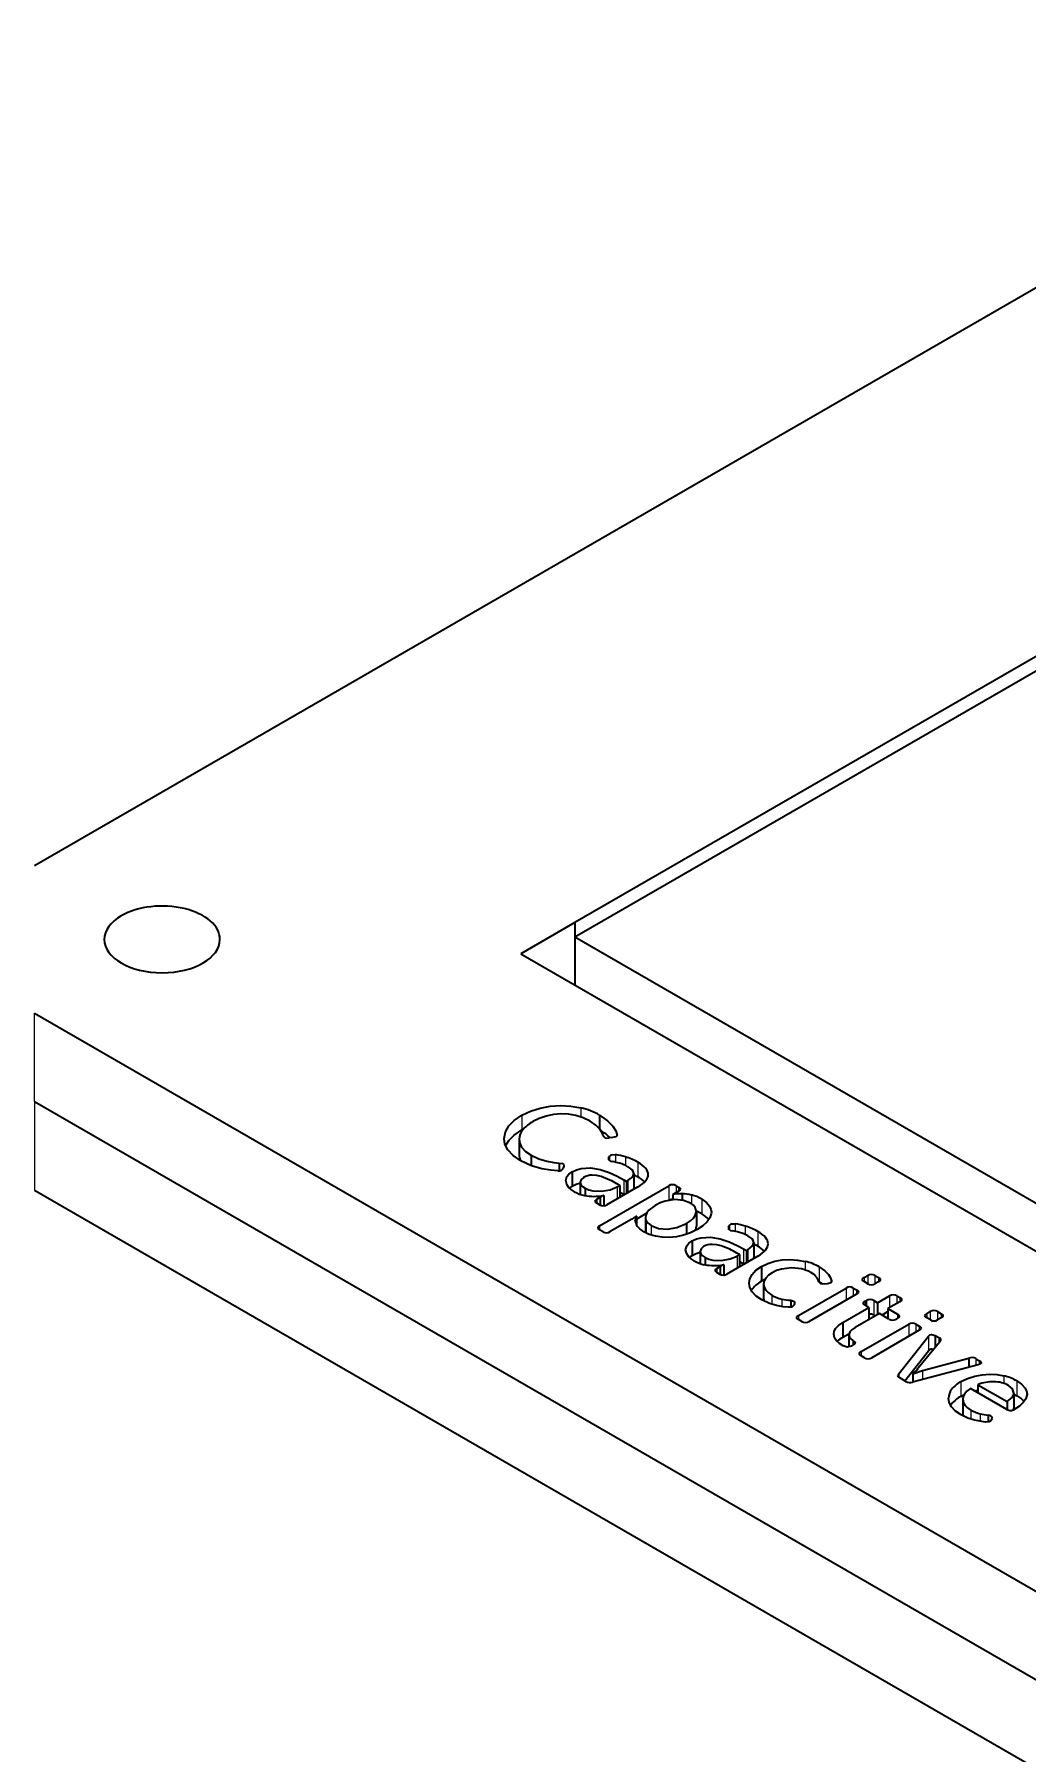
# Model space of a CAD drawing. Extents: x 428 to 891, y 189 to 670.
# Drawn here: x 714.53 to 742.02, y 621.24 to 668.84 of the extents above; entities that cross this region are included whole.
import ezdxf

# ---------------------------------------------------------------- set-up
doc = ezdxf.new("R2010")
doc.units = 0

msp = doc.modelspace()

# ---------------------------------------------------------------- linework, layer by layer
at = {"color": 7, "lineweight": 35}
for p, q in [((754.399, 668.839), (714.533, 645.822)), ((748.666, 655.318), (729.492, 644.248)), ((748.666, 654.91), (729.492, 643.84)), ((765.033, 623.32), (729.492, 643.84)), ((727.991, 643.383), (763.887, 622.658)), ((714.533, 641.74), (761.032, 614.893)), ((714.533, 639.29), (761.032, 612.444)), ((714.533, 639.29), (761.032, 612.444)), ((714.533, 636.841), (761.032, 609.994))]:
    msp.add_line(p, q, dxfattribs=at)
at = {"color": 7, "lineweight": 35, "ltscale": 0.043305}
msp.add_line((729.491, 644.249), (727.991, 643.383), dxfattribs=at)
at = {"color": 7, "lineweight": 35, "ltscale": 0.043304}
msp.add_line((729.491, 644.249), (729.491, 642.516), dxfattribs=at)
at = {"color": 7, "lineweight": 35, "ltscale": 2.6692e-05}
msp.add_line((729.492, 644.248), (729.491, 644.249), dxfattribs=at)
at = {"color": 7, "lineweight": 35, "ltscale": 0.010207}
for p, q in [((729.492, 644.248), (729.492, 643.84)), ((727.949, 638.244), (727.949, 637.836)), ((729.417, 637.348), (729.417, 636.94)), ((731.124, 637.297), (731.124, 636.889)), ((732.856, 636.25), (732.856, 635.842)), ((732.737, 635.431), (732.737, 635.023)), ((734.653, 634.723), (734.653, 634.314)), ((734.714, 634.238), (734.714, 633.83)), ((741.644, 631.217), (741.644, 630.809))]:
    msp.add_line(p, q, dxfattribs=at)
at = {"color": 7, "lineweight": 13, "ltscale": 0.061237}
msp.add_line((714.533, 639.29), (714.533, 641.74), dxfattribs=at)
at = {"color": 7, "lineweight": 13, "ltscale": 0.061238}
msp.add_line((714.533, 639.29), (714.533, 636.841), dxfattribs=at)
at = {"color": 7, "lineweight": 13, "ltscale": 0.010205}
for p, q in [((728.019, 638.912), (728.019, 638.504)), ((730.842, 637.127), (730.842, 636.719)), ((734.551, 635.698), (734.551, 635.289)), ((736.254, 634.714), (736.254, 634.306)), ((737.763, 633.784), (737.763, 633.376)), ((740.173, 631.536), (740.173, 631.128))]:
    msp.add_line(p, q, dxfattribs=at)
at = {"color": 7, "lineweight": 13, "ltscale": 0.006297}
msp.add_line((729.658, 639.119), (729.658, 638.867), dxfattribs=at)
at = {"color": 7, "lineweight": 35, "ltscale": 0.009534}
msp.add_line((730.175, 638.916), (730.175, 638.534), dxfattribs=at)
at = {"color": 7, "lineweight": 35, "ltscale": 0.001433}
msp.add_line((728.019, 638.504), (728.069, 638.532), dxfattribs=at)
at = {"color": 7, "lineweight": 35, "ltscale": 0.000339202}
msp.add_line((730.657, 638.385), (730.658, 638.372), dxfattribs=at)
at = {"color": 7, "lineweight": 35, "ltscale": 0.000646973}
msp.add_line((730.657, 638.385), (730.657, 638.359), dxfattribs=at)
at = {"color": 7, "lineweight": 35, "ltscale": 0.002492}
msp.add_line((730.537, 638.295), (730.438, 638.283), dxfattribs=at)
at = {"color": 7, "lineweight": 35, "ltscale": 0.007072}
msp.add_line((728.277, 637.803), (728.277, 637.52), dxfattribs=at)
at = {"color": 7, "lineweight": 35, "ltscale": 0.005435}
msp.add_line((729.058, 637.59), (729.058, 637.373), dxfattribs=at)
at = {"color": 7, "lineweight": 35, "ltscale": 0.001554}
msp.add_line((729.184, 637.503), (729.169, 637.443), dxfattribs=at)
at = {"color": 7, "lineweight": 35, "ltscale": 0.000405967}
msp.add_line((729.186, 637.52), (729.184, 637.503), dxfattribs=at)
at = {"color": 7, "lineweight": 35, "ltscale": 0.00105}
for p, q in [((730.426, 637.727), (730.444, 637.765)), ((733.746, 635.81), (733.764, 635.848))]:
    msp.add_line(p, q, dxfattribs=at)
at = {"color": 7, "lineweight": 35, "ltscale": 0.001202}
for p, q in [((730.426, 637.727), (730.426, 637.679)), ((733.746, 635.81), (733.746, 635.762))]:
    msp.add_line(p, q, dxfattribs=at)
at = {"color": 7, "lineweight": 35, "ltscale": 0.00265}
msp.add_line((730.444, 637.765), (730.444, 637.659), dxfattribs=at)
at = {"color": 7, "lineweight": 13, "ltscale": 0.005289}
msp.add_line((730.612, 637.823), (730.612, 637.612), dxfattribs=at)
at = {"color": 7, "lineweight": 13, "ltscale": 0.005887}
msp.add_line((730.889, 637.76), (730.889, 637.525), dxfattribs=at)
at = {"color": 7, "lineweight": 13, "ltscale": 0.010207}
for p, q in [((731.231, 637.614), (731.231, 637.206)), ((732.093, 636.961), (732.093, 636.553)), ((733.003, 636.591), (733.003, 636.183)), ((734.162, 635.21), (734.162, 634.802)), ((739.274, 632.798), (739.274, 632.389)), ((741.723, 631.557), (741.723, 631.148))]:
    msp.add_line(p, q, dxfattribs=at)
at = {"color": 7, "lineweight": 35, "ltscale": 0.000174117}
msp.add_line((729.639, 637.056), (729.638, 637.049), dxfattribs=at)
at = {"color": 7, "lineweight": 35, "ltscale": 0.008185}
for p, q in [((729.638, 637.049), (729.638, 636.722)), ((732.958, 635.132), (732.958, 634.805))]:
    msp.add_line(p, q, dxfattribs=at)
at = {"color": 7, "lineweight": 35, "ltscale": 0.055302}
msp.add_line((730.177, 635.855), (732.093, 636.961), dxfattribs=at)
at = {"color": 7, "lineweight": 35, "ltscale": 0.024796}
for p, q in [((731.234, 636.928), (730.375, 636.432)), ((734.554, 635.011), (733.695, 634.515))]:
    msp.add_line(p, q, dxfattribs=at)
at = {"color": 7, "lineweight": 35, "ltscale": 0.002243}
for p, q in [((730.731, 636.97), (730.654, 637.014)), ((734.051, 635.053), (733.973, 635.098))]:
    msp.add_line(p, q, dxfattribs=at)
at = {"color": 7, "lineweight": 35, "ltscale": 0.001898}
msp.add_line((730.665, 636.932), (730.731, 636.97), dxfattribs=at)
at = {"color": 7, "lineweight": 13, "ltscale": 0.008299}
msp.add_line((730.665, 636.932), (730.665, 636.6), dxfattribs=at)
at = {"color": 7, "lineweight": 35, "ltscale": 0.008298}
for p, q in [((730.731, 636.97), (730.731, 636.638)), ((734.051, 635.053), (734.051, 634.721))]:
    msp.add_line(p, q, dxfattribs=at)
at = {"color": 7, "lineweight": 35, "ltscale": 0.002251}
for p, q in [((730.842, 637.127), (730.92, 637.082)), ((734.162, 635.21), (734.24, 635.165))]:
    msp.add_line(p, q, dxfattribs=at)
at = {"color": 7, "lineweight": 35, "ltscale": 0.001125}
msp.add_line((730.92, 637.082), (730.959, 637.104), dxfattribs=at)
at = {"color": 7, "lineweight": 35, "ltscale": 0.008383}
msp.add_line((730.92, 637.082), (730.92, 636.747), dxfattribs=at)
at = {"color": 7, "lineweight": 13, "ltscale": 0.008383}
for p, q in [((730.959, 637.104), (730.959, 636.769)), ((736.999, 634.128), (736.999, 633.793)), ((738.733, 633.128), (738.733, 632.792))]:
    msp.add_line(p, q, dxfattribs=at)
at = {"color": 7, "lineweight": 35, "ltscale": 0.001991}
msp.add_line((732.291, 636.961), (732.36, 636.921), dxfattribs=at)
at = {"color": 7, "lineweight": 13, "ltscale": 0.004839}
msp.add_line((732.291, 636.961), (732.291, 636.767), dxfattribs=at)
at = {"color": 7, "lineweight": 13, "ltscale": 0.002847}
for p, q in [((732.36, 636.921), (732.36, 636.807)), ((737.496, 634.419), (737.496, 634.305)), ((738.488, 633.864), (738.488, 633.75))]:
    msp.add_line(p, q, dxfattribs=at)
at = {"color": 7, "lineweight": 35, "ltscale": 0.005032}
msp.add_line((729.774, 636.89), (729.774, 636.689), dxfattribs=at)
at = {"color": 7, "lineweight": 35, "ltscale": 0.002588}
msp.add_line((730.103, 636.589), (730.193, 636.641), dxfattribs=at)
at = {"color": 7, "lineweight": 13, "ltscale": 0.002855}
for p, q in [((730.103, 636.589), (730.103, 636.475)), ((730.177, 635.855), (730.177, 635.741)), ((733.423, 634.673), (733.423, 634.558)), ((737.894, 634.417), (737.894, 634.303)), ((735.682, 633.368), (735.682, 633.254)), ((739.628, 633.416), (739.628, 633.302)), ((737.416, 632.367), (737.416, 632.253))]:
    msp.add_line(p, q, dxfattribs=at)
at = {"color": 7, "lineweight": 35, "ltscale": 0.002158}
msp.add_line((730.177, 636.432), (730.103, 636.475), dxfattribs=at)
at = {"color": 7, "lineweight": 35, "ltscale": 0.005428}
for p, q in [((730.193, 636.641), (730.193, 636.424)), ((733.512, 634.724), (733.512, 634.507))]:
    msp.add_line(p, q, dxfattribs=at)
at = {"color": 7, "lineweight": 35, "ltscale": 0.000168822}
for p, q in [((730.294, 636.69), (730.288, 636.693)), ((733.614, 634.773), (733.608, 634.776))]:
    msp.add_line(p, q, dxfattribs=at)
at = {"color": 7, "lineweight": 35, "ltscale": 0.007129}
msp.add_line((730.294, 636.69), (730.294, 636.404), dxfattribs=at)
at = {"color": 7, "lineweight": 35, "ltscale": 0.003167}
for p, q in [((730.731, 636.78), (730.842, 636.719)), ((734.051, 634.863), (734.162, 634.802))]:
    msp.add_line(p, q, dxfattribs=at)
at = {"color": 7, "lineweight": 35, "ltscale": 0.000427924}
msp.add_line((730.842, 636.719), (730.857, 636.71), dxfattribs=at)
at = {"color": 7, "lineweight": 35, "ltscale": 0.00065431}
for p, q in [((731.121, 636.863), (731.124, 636.889)), ((734.441, 634.946), (734.444, 634.972))]:
    msp.add_line(p, q, dxfattribs=at)
at = {"color": 7, "lineweight": 35, "ltscale": 0.002424}
msp.add_line((732.285, 636.764), (732.198, 636.721), dxfattribs=at)
at = {"color": 7, "lineweight": 35, "ltscale": 0.0001675}
msp.add_line((732.198, 636.721), (732.204, 636.717), dxfattribs=at)
at = {"color": 7, "lineweight": 35, "ltscale": 0.003645}
msp.add_line((732.198, 636.721), (732.198, 636.575), dxfattribs=at)
at = {"color": 7, "lineweight": 35, "ltscale": 0.003551}
msp.add_line((732.204, 636.717), (732.204, 636.575), dxfattribs=at)
at = {"color": 7, "lineweight": 35, "ltscale": 0.002594}
msp.add_line((732.375, 636.816), (732.285, 636.764), dxfattribs=at)
at = {"color": 7, "lineweight": 35, "ltscale": 0.004355}
msp.add_line((732.459, 636.736), (732.459, 636.562), dxfattribs=at)
at = {"color": 7, "lineweight": 13, "ltscale": 0.006024}
msp.add_line((732.716, 636.703), (732.716, 636.462), dxfattribs=at)
at = {"color": 7, "lineweight": 35, "ltscale": 0.000718812}
for p, q in [((730.294, 636.406), (730.323, 636.41)), ((733.614, 634.489), (733.643, 634.493))]:
    msp.add_line(p, q, dxfattribs=at)
at = {"color": 7, "lineweight": 35, "ltscale": 0.01737}
msp.add_line((731.067, 636.036), (730.465, 635.689), dxfattribs=at)
at = {"color": 7, "lineweight": 35, "ltscale": 0.000675889}
msp.add_line((731.166, 635.976), (731.164, 636.003), dxfattribs=at)
at = {"color": 7, "lineweight": 35, "ltscale": 0.000175635}
for p, q in [((731.195, 636.114), (731.189, 636.117)), ((738.843, 631.757), (738.849, 631.754))]:
    msp.add_line(p, q, dxfattribs=at)
at = {"color": 7, "lineweight": 35, "ltscale": 0.008119}
msp.add_line((731.195, 636.034), (731.477, 636.197), dxfattribs=at)
at = {"color": 7, "lineweight": 35, "ltscale": 0.005878}
msp.add_line((731.195, 636.114), (731.195, 635.879), dxfattribs=at)
at = {"color": 7, "lineweight": 35, "ltscale": 0.010205}
for p, q in [((731.445, 636.08), (731.445, 635.672)), ((734.444, 635.381), (734.444, 634.972)), ((736.91, 633.174), (736.91, 632.766)), ((740.226, 631.048), (740.226, 630.64))]:
    msp.add_line(p, q, dxfattribs=at)
at = {"color": 7, "lineweight": 13, "ltscale": 0.008511}
msp.add_line((731.465, 635.991), (731.465, 635.651), dxfattribs=at)
at = {"color": 7, "lineweight": 35, "ltscale": 0.00268}
for p, q in [((730.27, 635.687), (730.177, 635.741)), ((735.775, 633.2), (735.682, 633.254)), ((738.93, 633.128), (739.023, 633.074))]:
    msp.add_line(p, q, dxfattribs=at)
at = {"color": 7, "lineweight": 35, "ltscale": 0.000282391}
msp.add_line((731.445, 635.672), (731.445, 635.661), dxfattribs=at)
at = {"color": 7, "lineweight": 13, "ltscale": 0.006555}
msp.add_line((731.603, 635.858), (731.603, 635.596), dxfattribs=at)
at = {"color": 7, "lineweight": 35, "ltscale": 0.007539}
msp.add_line((732.578, 635.917), (732.578, 635.615), dxfattribs=at)
at = {"color": 7, "lineweight": 35, "ltscale": 0.002652}
msp.add_line((733.764, 635.848), (733.764, 635.742), dxfattribs=at)
at = {"color": 7, "lineweight": 13, "ltscale": 0.00529}
msp.add_line((733.931, 635.907), (733.931, 635.695), dxfattribs=at)
at = {"color": 7, "lineweight": 13, "ltscale": 0.005885}
msp.add_line((734.208, 635.844), (734.208, 635.608), dxfattribs=at)
at = {"color": 7, "lineweight": 35, "ltscale": 0.000174057}
msp.add_line((732.959, 635.139), (732.958, 635.132), dxfattribs=at)
at = {"color": 7, "lineweight": 35, "ltscale": 0.001899}
msp.add_line((733.985, 635.015), (734.051, 635.053), dxfattribs=at)
at = {"color": 7, "lineweight": 13, "ltscale": 0.008298}
msp.add_line((733.985, 635.015), (733.985, 634.683), dxfattribs=at)
at = {"color": 7, "lineweight": 35, "ltscale": 0.001126}
for p, q in [((734.24, 635.165), (734.279, 635.188)), ((738.419, 633.292), (738.38, 633.269))]:
    msp.add_line(p, q, dxfattribs=at)
at = {"color": 7, "lineweight": 35, "ltscale": 0.008382}
for p, q in [((734.24, 635.165), (734.24, 634.83)), ((737.628, 633.589), (737.628, 633.254))]:
    msp.add_line(p, q, dxfattribs=at)
at = {"color": 7, "lineweight": 13, "ltscale": 0.008382}
msp.add_line((734.279, 635.188), (734.279, 634.852), dxfattribs=at)
at = {"color": 7, "lineweight": 35, "ltscale": 0.005031}
msp.add_line((733.093, 634.973), (733.093, 634.772), dxfattribs=at)
at = {"color": 7, "lineweight": 35, "ltscale": 0.002587}
msp.add_line((733.423, 634.673), (733.512, 634.724), dxfattribs=at)
at = {"color": 7, "lineweight": 35, "ltscale": 0.002159}
msp.add_line((733.497, 634.515), (733.423, 634.559), dxfattribs=at)
at = {"color": 7, "lineweight": 35, "ltscale": 0.00713}
msp.add_line((733.614, 634.773), (733.614, 634.488), dxfattribs=at)
at = {"color": 7, "lineweight": 35, "ltscale": 0.000426603}
msp.add_line((734.162, 634.802), (734.177, 634.793), dxfattribs=at)
at = {"color": 7, "lineweight": 13, "ltscale": 0.005931}
msp.add_line((735.868, 634.866), (735.868, 634.629), dxfattribs=at)
at = {"color": 7, "lineweight": 35, "ltscale": 0.038017}
for p, q in [((735.682, 633.368), (736.999, 634.128)), ((739.023, 632.96), (737.706, 632.2))]:
    msp.add_line(p, q, dxfattribs=at)
at = {"color": 7, "lineweight": 35, "ltscale": 0.00051385}
msp.add_line((736.236, 634.316), (736.254, 634.306), dxfattribs=at)
at = {"color": 7, "lineweight": 35, "ltscale": 0.001889}
msp.add_line((736.476, 634.244), (736.401, 634.235), dxfattribs=at)
at = {"color": 7, "lineweight": 35, "ltscale": 0.000979614}
msp.add_line((736.593, 634.332), (736.593, 634.293), dxfattribs=at)
at = {"color": 7, "lineweight": 35, "ltscale": 0.002678}
for p, q in [((737.197, 634.128), (737.29, 634.075)), ((737.509, 632.2), (737.416, 632.253))]:
    msp.add_line(p, q, dxfattribs=at)
at = {"color": 7, "lineweight": 13, "ltscale": 0.005528}
for p, q in [((737.197, 634.128), (737.197, 633.907)), ((738.93, 633.128), (738.93, 632.907))]:
    msp.add_line(p, q, dxfattribs=at)
at = {"color": 7, "lineweight": 13, "ltscale": 0.002849}
for p, q in [((737.29, 634.075), (737.29, 633.961)), ((737.527, 633.762), (737.527, 633.648)), ((739.23, 633.418), (739.23, 633.304)), ((739.023, 633.074), (739.023, 632.96))]:
    msp.add_line(p, q, dxfattribs=at)
at = {"color": 7, "lineweight": 35, "ltscale": 0.002855}
for p, q in [((737.496, 634.419), (737.595, 634.476)), ((737.895, 634.303), (737.796, 634.246)), ((739.23, 633.418), (739.329, 633.475))]:
    msp.add_line(p, q, dxfattribs=at)
at = {"color": 7, "lineweight": 35, "ltscale": 0.00294}
for p, q in [((737.598, 634.246), (737.496, 634.305)), ((737.793, 634.476), (737.894, 634.417)), ((739.331, 633.245), (739.23, 633.304))]:
    msp.add_line(p, q, dxfattribs=at)
at = {"color": 7, "lineweight": 13, "ltscale": 0.005704}
msp.add_line((737.595, 634.476), (737.595, 634.248), dxfattribs=at)
at = {"color": 7, "lineweight": 13, "ltscale": 0.005795}
msp.add_line((737.793, 634.476), (737.793, 634.244), dxfattribs=at)
at = {"color": 7, "lineweight": 13, "ltscale": 0.006322}
msp.add_line((734.94, 633.931), (734.94, 633.678), dxfattribs=at)
at = {"color": 7, "lineweight": 13, "ltscale": 0.005275}
msp.add_line((735.223, 633.823), (735.223, 633.612), dxfattribs=at)
at = {"color": 7, "lineweight": 35, "ltscale": 0.004829}
msp.add_line((735.464, 633.788), (735.464, 633.595), dxfattribs=at)
at = {"color": 7, "lineweight": 35, "ltscale": 0.001121}
msp.add_line((735.572, 633.694), (735.551, 633.655), dxfattribs=at)
at = {"color": 7, "lineweight": 35, "ltscale": 0.038016}
for p, q in [((737.29, 633.961), (735.973, 633.2)), ((737.416, 632.367), (738.733, 633.128))]:
    msp.add_line(p, q, dxfattribs=at)
at = {"color": 7, "lineweight": 35, "ltscale": 0.020745}
msp.add_line((736.91, 633.174), (737.628, 633.589), dxfattribs=at)
at = {"color": 7, "lineweight": 35, "ltscale": 0.003024}
msp.add_line((737.628, 633.589), (737.524, 633.65), dxfattribs=at)
at = {"color": 7, "lineweight": 35, "ltscale": 0.001124}
msp.add_line((737.527, 633.762), (737.566, 633.784), dxfattribs=at)
at = {"color": 7, "lineweight": 13, "ltscale": 0.003972}
msp.add_line((737.566, 633.784), (737.566, 633.625), dxfattribs=at)
at = {"color": 7, "lineweight": 35, "ltscale": 0.003115}
msp.add_line((737.763, 633.784), (737.871, 633.722), dxfattribs=at)
at = {"color": 7, "lineweight": 35, "ltscale": 0.009592}
for p, q in [((737.871, 633.722), (738.203, 633.914)), ((738.487, 633.75), (738.155, 633.558))]:
    msp.add_line(p, q, dxfattribs=at)
at = {"color": 7, "lineweight": 35, "ltscale": 0.008208}
msp.add_line((737.871, 633.722), (737.871, 633.394), dxfattribs=at)
at = {"color": 7, "lineweight": 13, "ltscale": 0.008208}
msp.add_line((738.203, 633.914), (738.203, 633.586), dxfattribs=at)
at = {"color": 7, "lineweight": 35, "ltscale": 0.002511}
msp.add_line((738.401, 633.914), (738.488, 633.864), dxfattribs=at)
at = {"color": 7, "lineweight": 13, "ltscale": 0.005359}
msp.add_line((738.401, 633.914), (738.401, 633.7), dxfattribs=at)
at = {"color": 7, "lineweight": 35, "ltscale": 0.019444}
msp.add_line((737.919, 633.421), (737.245, 633.033), dxfattribs=at)
at = {"color": 7, "lineweight": 35, "ltscale": 0.001116}
msp.add_line((737.763, 633.376), (737.802, 633.354), dxfattribs=at)
at = {"color": 7, "lineweight": 35, "ltscale": 0.007693}
msp.add_line((738.185, 633.268), (737.919, 633.421), dxfattribs=at)
at = {"color": 7, "lineweight": 35, "ltscale": 0.004822}
msp.add_line((737.988, 633.381), (738.155, 633.478), dxfattribs=at)
at = {"color": 7, "lineweight": 35, "ltscale": 0.007603}
msp.add_line((738.155, 633.558), (738.418, 633.406), dxfattribs=at)
at = {"color": 7, "lineweight": 35, "ltscale": 0.006822}
msp.add_line((738.155, 633.558), (738.155, 633.285), dxfattribs=at)
at = {"color": 7, "lineweight": 13, "ltscale": 0.002856}
msp.add_line((738.418, 633.406), (738.418, 633.292), dxfattribs=at)
at = {"color": 7, "lineweight": 13, "ltscale": 0.005702}
msp.add_line((739.329, 633.475), (739.329, 633.247), dxfattribs=at)
at = {"color": 7, "lineweight": 35, "ltscale": 0.002939}
for p, q in [((739.526, 633.475), (739.628, 633.416)), ((739.466, 632.818), (739.568, 632.76))]:
    msp.add_line(p, q, dxfattribs=at)
at = {"color": 7, "lineweight": 13, "ltscale": 0.005794}
msp.add_line((739.526, 633.475), (739.526, 633.243), dxfattribs=at)
at = {"color": 7, "lineweight": 35, "ltscale": 0.002854}
msp.add_line((739.628, 633.302), (739.529, 633.245), dxfattribs=at)
at = {"color": 7, "lineweight": 35, "ltscale": 0.004794}
msp.add_line((736.91, 632.766), (737.076, 632.862), dxfattribs=at)
at = {"color": 7, "lineweight": 35, "ltscale": 0.008459}
msp.add_line((737.072, 632.831), (737.072, 632.493), dxfattribs=at)
at = {"color": 7, "lineweight": 35, "ltscale": 0.003023}
msp.add_line((737.191, 632.67), (737.191, 632.549), dxfattribs=at)
at = {"color": 7, "lineweight": 35, "ltscale": 0.033421}
msp.add_line((738.448, 631.747), (739.274, 632.798), dxfattribs=at)
at = {"color": 7, "lineweight": 35, "ltscale": 0.023873}
msp.add_line((739.598, 632.649), (738.996, 631.908), dxfattribs=at)
at = {"color": 7, "lineweight": 35, "ltscale": 0.008286}
msp.add_line((739.466, 632.818), (739.466, 632.487), dxfattribs=at)
at = {"color": 7, "lineweight": 13, "ltscale": 0.003679}
msp.add_line((739.568, 632.76), (739.568, 632.612), dxfattribs=at)
at = {"color": 7, "lineweight": 35, "ltscale": 0.001815}
msp.add_line((737.197, 632.552), (737.134, 632.516), dxfattribs=at)
at = {"color": 7, "lineweight": 35, "ltscale": 0.026455}
msp.add_line((738.62, 631.558), (739.274, 632.389), dxfattribs=at)
at = {"color": 7, "lineweight": 35, "ltscale": 0.03326}
msp.add_line((739.11, 631.842), (740.394, 632.189), dxfattribs=at)
at = {"color": 7, "lineweight": 35, "ltscale": 0.006371}
msp.add_line((740.394, 632.189), (740.394, 631.934), dxfattribs=at)
at = {"color": 7, "lineweight": 35, "ltscale": 0.002932}
msp.add_line((740.586, 632.172), (740.687, 632.113), dxfattribs=at)
at = {"color": 7, "lineweight": 13, "ltscale": 0.004669}
msp.add_line((740.586, 632.172), (740.586, 631.985), dxfattribs=at)
at = {"color": 7, "lineweight": 35, "ltscale": 0.002109}
msp.add_line((738.448, 631.747), (738.448, 631.662), dxfattribs=at)
at = {"color": 7, "lineweight": 35, "ltscale": 0.046917}
msp.add_line((740.652, 632.003), (738.837, 631.522), dxfattribs=at)
at = {"color": 7, "lineweight": 35, "ltscale": 0.00584}
msp.add_line((738.843, 631.757), (738.843, 631.524), dxfattribs=at)
at = {"color": 7, "lineweight": 35, "ltscale": 0.006874}
msp.add_line((738.849, 631.754), (739.11, 631.842), dxfattribs=at)
at = {"color": 7, "lineweight": 35, "ltscale": 0.005713}
msp.add_line((738.849, 631.754), (738.849, 631.525), dxfattribs=at)
at = {"color": 7, "lineweight": 13, "ltscale": 0.006192}
msp.add_line((739.11, 631.842), (739.11, 631.594), dxfattribs=at)
at = {"color": 7, "lineweight": 35, "ltscale": 0.002496}
msp.add_line((740.687, 632.113), (740.687, 632.013), dxfattribs=at)
at = {"color": 7, "lineweight": 13, "ltscale": 0.005299}
msp.add_line((741.365, 631.698), (741.365, 631.486), dxfattribs=at)
at = {"color": 7, "lineweight": 35, "ltscale": 0.004838}
msp.add_line((738.649, 631.541), (738.481, 631.638), dxfattribs=at)
at = {"color": 7, "lineweight": 35, "ltscale": 0.029211}
msp.add_line((741.451, 630.763), (740.439, 631.348), dxfattribs=at)
at = {"color": 7, "lineweight": 35, "ltscale": 0.002282}
msp.add_line((740.554, 631.281), (740.643, 631.302), dxfattribs=at)
at = {"color": 7, "lineweight": 35, "ltscale": 0.023417}
msp.add_line((740.643, 631.451), (741.454, 630.983), dxfattribs=at)
at = {"color": 7, "lineweight": 35, "ltscale": 0.005528}
msp.add_line((740.643, 631.451), (740.643, 631.23), dxfattribs=at)
at = {"color": 7, "lineweight": 35, "ltscale": 0.000135812}
msp.add_line((741.644, 631.217), (741.644, 631.222), dxfattribs=at)
at = {"color": 7, "lineweight": 35, "ltscale": 0.001152}
msp.add_line((739.892, 630.875), (739.918, 630.913), dxfattribs=at)
at = {"color": 7, "lineweight": 35, "ltscale": 0.002485}
msp.add_line((740.173, 631.128), (740.26, 631.175), dxfattribs=at)
at = {"color": 7, "lineweight": 13, "ltscale": 0.006323}
msp.add_line((740.451, 630.75), (740.451, 630.497), dxfattribs=at)
at = {"color": 7, "lineweight": 35, "ltscale": 0.005525}
msp.add_line((741.454, 630.983), (741.454, 630.762), dxfattribs=at)
at = {"color": 7, "lineweight": 35, "ltscale": 0.00224}
msp.add_line((741.644, 631.19), (741.723, 631.148), dxfattribs=at)
at = {"color": 7, "lineweight": 13, "ltscale": 0.005363}
msp.add_line((740.71, 630.647), (740.71, 630.432), dxfattribs=at)
at = {"color": 7, "lineweight": 35, "ltscale": 0.004927}
msp.add_line((740.933, 630.61), (740.933, 630.412), dxfattribs=at)
at = {"color": 7, "lineweight": 35, "ltscale": 0.001127}
msp.add_line((741.035, 630.513), (741.017, 630.471), dxfattribs=at)
at = {"color": 7, "lineweight": 35}
for points in [[(727.53, 638.268), (727.567, 638.456), (727.662, 638.617), (727.813, 638.771), (728.019, 638.912)], [(728.019, 638.912), (728.262, 639.029), (728.527, 639.113), (728.806, 639.165), (729.091, 639.183), (729.376, 639.168), (729.658, 639.119)], [(729.914, 638.751), (729.723, 638.843), (729.522, 638.905), (729.315, 638.939), (729.105, 638.948), (728.896, 638.93), (728.694, 638.889), (728.504, 638.824), (728.328, 638.737)], [(730.175, 638.916), (730.398, 638.759), (730.54, 638.611), (730.621, 638.484), (730.657, 638.385)], [(727.574, 638.065), (727.662, 638.209), (727.813, 638.363), (728.019, 638.504)], [(730.276, 638.349), (730.244, 638.426), (730.181, 638.527), (730.074, 638.638), (729.914, 638.751)], [(730.658, 638.372), (730.645, 638.337), (730.621, 638.319), (730.537, 638.295)], [(727.996, 637.651), (727.783, 637.798), (727.636, 637.956), (727.556, 638.111), (727.53, 638.268)], [(727.949, 638.244), (727.966, 638.137), (728.017, 638.031), (728.121, 637.912), (728.277, 637.803)], [(729.016, 637.372), (728.828, 637.389), (728.578, 637.432), (728.29, 637.515), (727.996, 637.651)], [(728.277, 637.803), (728.494, 637.703), (728.711, 637.64), (728.906, 637.605), (729.058, 637.59)], [(729.058, 637.59), (729.146, 637.572), (729.172, 637.555), (729.186, 637.52)], [(729.417, 637.348), (729.537, 637.404), (729.664, 637.439), (729.926, 637.452), (730.188, 637.408), (730.438, 637.326), (730.661, 637.224), (730.842, 637.127)], [(730.444, 637.765), (730.507, 637.819), (730.612, 637.823)], [(731.124, 637.297), (731.108, 637.357), (731.074, 637.402), (730.962, 637.486)], [(729.238, 637.104), (729.269, 637.214), (729.326, 637.283), (729.417, 637.348)], [(729.477, 636.795), (729.387, 636.856), (729.315, 636.923), (729.266, 636.994), (729.238, 637.104)], [(729.638, 637.049), (729.653, 636.995), (729.699, 636.942), (729.774, 636.89)], [(729.735, 637.192), (729.666, 637.132), (729.639, 637.056)], [(729.774, 636.89), (729.875, 636.844), (729.989, 636.816), (730.232, 636.807), (730.468, 636.85), (730.665, 636.932)], [(730.461, 637.117), (730.222, 637.212), (730.096, 637.24), (729.969, 637.252)], [(730.959, 637.104), (731.091, 637.21), (731.124, 637.297)], [(732.36, 636.921), (732.397, 636.894), (732.407, 636.881), (732.413, 636.862)], [(730.053, 636.532), (730.059, 636.551), (730.069, 636.564), (730.103, 636.589)], [(730.103, 636.475), (730.069, 636.501), (730.059, 636.513), (730.053, 636.532)], [(732.692, 636.477), (732.496, 636.554), (732.259, 636.578), (731.993, 636.537), (731.853, 636.487), (731.71, 636.415)], [(732.856, 636.25), (732.825, 636.355), (732.772, 636.42), (732.692, 636.477)], [(733.003, 636.591), (733.134, 636.499), (733.22, 636.398), (733.258, 636.316), (733.271, 636.232)], [(731.189, 636.117), (731.119, 636.068), (731.067, 636.036)], [(731.71, 636.415), (731.541, 636.284), (731.485, 636.212), (731.453, 636.138), (731.445, 636.08)], [(731.465, 635.991), (731.516, 635.922), (731.603, 635.858)], [(732.578, 635.917), (732.688, 635.989), (732.77, 636.064), (732.825, 636.139), (732.856, 636.25)], [(733.271, 636.232), (733.267, 636.183), (733.229, 636.072), (733.15, 635.962), (733.032, 635.854), (732.874, 635.749)], [(731.396, 635.687), (731.286, 635.763), (731.218, 635.838)], [(732.874, 635.749), (732.69, 635.658), (732.497, 635.59), (732.3, 635.547), (732.104, 635.529), (731.911, 635.534), (731.725, 635.563), (731.552, 635.614), (731.396, 635.687)], [(731.603, 635.858), (731.807, 635.781), (732.051, 635.762), (732.315, 635.805), (732.578, 635.917)], [(732.737, 635.431), (732.857, 635.488), (732.984, 635.522), (733.246, 635.535), (733.508, 635.491), (733.758, 635.409), (733.981, 635.308), (734.162, 635.21)], [(733.764, 635.848), (733.827, 635.902), (733.931, 635.907)], [(734.444, 635.381), (734.428, 635.441), (734.394, 635.486), (734.282, 635.57)], [(732.557, 635.187), (732.589, 635.297), (732.646, 635.367), (732.737, 635.431)], [(732.797, 634.878), (732.707, 634.939), (732.635, 635.006), (732.586, 635.078), (732.557, 635.187)], [(732.958, 635.132), (732.973, 635.079), (733.018, 635.026), (733.093, 634.973)], [(733.055, 635.276), (732.986, 635.216), (732.959, 635.139)], [(733.093, 634.973), (733.195, 634.927), (733.309, 634.899), (733.551, 634.89), (733.788, 634.934), (733.985, 635.015)], [(733.78, 635.201), (733.542, 635.295), (733.416, 635.324), (733.289, 635.336)], [(734.279, 635.188), (734.41, 635.293), (734.444, 635.381)], [(733.373, 634.616), (733.379, 634.635), (733.389, 634.647), (733.423, 634.673)], [(733.423, 634.559), (733.388, 634.584), (733.379, 634.597), (733.373, 634.616)], [(734.312, 634.266), (734.333, 634.387), (734.397, 634.506), (734.504, 634.619), (734.653, 634.723)], [(734.653, 634.723), (734.83, 634.808), (735.026, 634.869), (735.233, 634.905), (735.445, 634.917), (735.657, 634.904), (735.868, 634.866)], [(734.952, 634.553), (734.85, 634.483), (734.776, 634.406), (734.73, 634.326), (734.714, 634.238)], [(735.767, 634.659), (735.487, 634.691), (735.207, 634.655), (735.074, 634.613), (734.952, 634.553)], [(736.254, 634.714), (736.411, 634.604), (736.512, 634.5), (736.569, 634.407), (736.593, 634.332)], [(734.668, 633.798), (734.511, 633.906), (734.4, 634.022), (734.334, 634.142), (734.312, 634.266)], [(734.714, 634.238), (734.728, 634.158), (734.768, 634.079), (734.839, 634.002), (734.94, 633.931)], [(736.401, 634.235), (736.3, 634.244), (736.242, 634.299)], [(736.597, 634.312), (736.595, 634.297), (736.575, 634.273), (736.549, 634.26), (736.476, 634.244)], [(737.29, 634.075), (737.324, 634.049), (737.334, 634.037), (737.339, 634.018)], [(737.447, 634.362), (737.453, 634.381), (737.462, 634.393), (737.496, 634.419)], [(737.496, 634.305), (737.462, 634.33), (737.453, 634.343), (737.447, 634.362)], [(737.894, 634.417), (737.929, 634.392), (737.938, 634.379), (737.944, 634.36)], [(737.944, 634.36), (737.939, 634.341), (737.929, 634.328), (737.895, 634.303)], [(735.392, 633.594), (735.252, 633.608), (735.075, 633.641), (734.874, 633.701), (734.668, 633.798)], [(735.551, 633.655), (735.495, 633.602), (735.392, 633.594)], [(735.464, 633.788), (735.542, 633.767), (735.565, 633.751), (735.577, 633.72)], [(737.339, 634.018), (737.334, 633.999), (737.324, 633.986), (737.29, 633.961)], [(737.477, 633.704), (737.482, 633.723), (737.492, 633.736), (737.527, 633.762)], [(737.524, 633.65), (737.491, 633.674), (737.482, 633.686), (737.477, 633.704)], [(738.537, 633.807), (738.531, 633.788), (738.522, 633.775), (738.487, 633.75)], [(738.488, 633.864), (738.522, 633.839), (738.531, 633.826), (738.537, 633.807)], [(735.633, 633.311), (735.638, 633.33), (735.648, 633.343), (735.682, 633.368)], [(735.682, 633.254), (735.648, 633.279), (735.638, 633.292), (735.633, 633.311)], [(736.656, 632.853), (736.669, 632.928), (736.708, 633.004), (736.788, 633.09), (736.91, 633.174)], [(738.418, 633.406), (738.453, 633.38), (738.462, 633.368), (738.468, 633.349)], [(738.468, 633.349), (738.463, 633.33), (738.453, 633.317), (738.419, 633.292)], [(739.18, 633.361), (739.186, 633.38), (739.196, 633.393), (739.23, 633.418)], [(739.23, 633.304), (739.196, 633.329), (739.186, 633.342), (739.18, 633.361)], [(739.628, 633.416), (739.662, 633.391), (739.672, 633.378), (739.677, 633.359)], [(739.677, 633.359), (739.672, 633.34), (739.662, 633.328), (739.628, 633.302)], [(736.916, 632.528), (736.813, 632.597), (736.733, 632.671), (736.68, 632.751), (736.656, 632.853)], [(737.245, 633.033), (737.156, 632.972), (737.102, 632.915), (737.072, 632.831)], [(737.072, 632.831), (737.088, 632.77), (737.116, 632.732), (737.191, 632.67)], [(737.191, 632.67), (737.24, 632.625), (737.247, 632.605)], [(739.023, 633.074), (739.057, 633.049), (739.067, 633.036), (739.073, 633.017)], [(739.073, 633.017), (739.067, 632.998), (739.057, 632.985), (739.023, 632.96)], [(739.274, 632.798), (739.312, 632.829), (739.36, 632.843), (739.466, 632.818)], [(737.134, 632.516), (737.03, 632.49), (736.916, 632.528)], [(737.247, 632.605), (737.241, 632.588), (737.231, 632.577), (737.197, 632.552)], [(737.366, 632.31), (737.372, 632.329), (737.382, 632.342), (737.416, 632.367)], [(737.416, 632.253), (737.382, 632.279), (737.372, 632.291), (737.366, 632.31)], [(738.481, 631.638), (738.445, 631.666), (738.435, 631.68), (738.429, 631.703)], [(740.173, 631.536), (740.359, 631.626), (740.557, 631.691), (740.761, 631.729), (740.966, 631.743), (741.168, 631.733), (741.365, 631.698)], [(740.734, 632.06), (740.732, 632.051), (740.719, 632.032), (740.703, 632.021), (740.652, 632.003)], [(740.687, 632.113), (740.719, 632.09), (740.729, 632.078), (740.734, 632.06)], [(740.439, 631.348), (740.339, 631.271), (740.271, 631.192), (740.237, 631.12), (740.226, 631.048)], [(741.454, 630.983), (741.596, 631.1), (741.632, 631.158), (741.644, 631.217)], [(741.644, 631.222), (741.603, 631.334), (741.49, 631.429)], [(741.723, 631.557), (741.857, 631.464), (741.948, 631.365), (741.991, 631.28), (742.005, 631.193)], [(740.182, 630.615), (740.026, 630.723), (739.917, 630.839), (739.853, 630.959), (739.831, 631.081)], [(740.226, 631.048), (740.246, 630.954), (740.291, 630.88), (740.36, 630.812), (740.451, 630.75)], [(742.005, 631.193), (741.971, 631.057), (741.901, 630.956), (741.795, 630.857), (741.654, 630.763)], [(740.855, 630.413), (740.551, 630.467), (740.367, 630.527), (740.182, 630.615)], [(741.017, 630.471), (740.995, 630.44), (740.96, 630.42), (740.855, 630.413)]]:
    msp.add_lwpolyline(points, dxfattribs=at)
for centre, radius, start, end in [((729.226, 637.257), 1.911, 60.2171, 76.9182), ((728.383, 638.228), 0.434, 137.6147, 177.9021), ((728.798, 637.881), 0.977, 118.7745, 138.9957), ((729.53, 637.351), 1.323, 44.967, 59.1382), ((728.327, 637.839), 0.378, 180.5606, 210.5575), ((730.488, 637.699), 0.0676, 156.2758, 178.6946), ((730.201, 635.673), 1.981, 74.6136, 80.5999), ((730.106, 634.984), 2.884, 74.2565, 79.9023), ((730.48, 636.658), 0.958, 59.8253, 75.0938), ((730.499, 636.375), 1.439, 59.4185, 74.2843), ((729.673, 636.481), 0.525, 119.1956, 128.6443), ((729.796, 636.285), 0.756, 102.0397, 120.0804), ((729.957, 636.807), 0.445, 88.4484, 120.0059), ((728.863, 633.885), 3.606, 60.2208, 63.6949), ((730.393, 635.758), 1.673, 59.9443, 64.0855), ((730.807, 636.431), 0.883, 45.9291, 61.3121), ((732.192, 636.805), 0.184, 57.6196, 122.3803), ((729.906, 637.523), 0.845, 239.4705, 259.5972), ((730.03, 638.184), 1.517, 259.5115, 269.468), ((730.017, 638.106), 1.439, 269.9693, 280.882), ((730.402, 636.338), 0.368, 107.0061, 124.5852), ((732.193, 636.397), 0.184, 88.4827, 114.4958), ((732.409, 635.669), 1.068, 87.3521, 101.074), ((732.354, 636.875), 0.0618, 289.7876, 347.9345), ((732.393, 635.207), 1.531, 77.8071, 87.5335), ((732.513, 635.767), 0.959, 59.2869, 77.7972), ((730.276, 636.588), 0.184, 237.5579, 302.4421), ((731.383, 636), 0.219, 148.7929, 179.3853), ((731.485, 636.021), 0.323, 187.9809, 214.2958), ((731.658, 636.081), 0.213, 180.2912, 205.0313), ((732.471, 635.268), 1.058, 59.8085, 68.7085), ((732.696, 635.609), 0.65, 39.466, 61.8418), ((730.366, 635.842), 0.181, 238.2885, 302.9881), ((732.618, 635.848), 0.238, 326.7468, 358.4785), ((733.808, 635.783), 0.0676, 156.2758, 178.6946), ((733.521, 633.757), 1.981, 74.6136, 80.5999), ((733.426, 633.067), 2.884, 74.2565, 79.9023), ((733.8, 634.742), 0.958, 59.8253, 75.0938), ((733.819, 634.458), 1.439, 59.4185, 74.2843), ((732.993, 634.565), 0.525, 119.1956, 128.6443), ((733.116, 634.369), 0.756, 102.0397, 120.0804), ((733.277, 634.89), 0.445, 88.4484, 120.0059), ((732.183, 631.968), 3.606, 60.2208, 63.6949), ((733.713, 633.841), 1.673, 59.9443, 64.0855), ((734.127, 634.514), 0.883, 45.9291, 61.3121), ((733.226, 635.606), 0.845, 239.4705, 259.5972), ((733.35, 636.267), 1.517, 259.5115, 269.468), ((733.337, 636.189), 1.439, 269.9693, 280.882), ((733.722, 634.421), 0.368, 107.0061, 124.5852), ((735.558, 633.755), 0.927, 60.2503, 77.0243), ((735.541, 633.468), 1.436, 60.2275, 76.8448), ((735.809, 634.144), 0.465, 36.2592, 63.2109), ((733.596, 634.671), 0.184, 237.5579, 302.4421), ((735.009, 633.633), 0.768, 117.5629, 145.9921), ((735.262, 633.268), 1.211, 115.1027, 120.1767), ((735.692, 634.096), 0.587, 20.2863, 33.3059), ((735.753, 633.417), 1.021, 53.0899, 60.5903), ((736.545, 634.31), 0.0528, 1.1154, 24.1931), ((737.098, 633.973), 0.184, 57.5579, 122.4421), ((737.694, 634.32), 0.184, 57.5991, 122.4009), ((737.697, 634.401), 0.184, 237.5302, 302.3731), ((734.962, 633.83), 0.247, 180.0664, 194.4197), ((735.406, 634.722), 0.918, 239.519, 258.5141), ((735.65, 635.867), 2.087, 258.2058, 264.9002), ((735.507, 633.721), 0.0699, 337.2801, 358.6369), ((737.664, 633.629), 0.184, 57.5991, 122.4009), ((738.302, 633.758), 0.184, 57.6269, 122.4698), ((735.874, 633.356), 0.184, 237.6269, 302.4698), ((737.664, 633.219), 0.186, 57.752, 100.9178), ((738.281, 633.422), 0.181, 238.1976, 302.9826), ((738.832, 632.972), 0.184, 57.5579, 122.4421), ((739.427, 633.32), 0.184, 57.5991, 122.4009), ((739.43, 633.401), 0.184, 237.5302, 302.3731), ((737.245, 632.149), 0.702, 118.4998, 134.4642), ((739.546, 632.701), 0.0731, 314.6163, 355.5963), ((737.607, 632.355), 0.184, 237.6269, 302.4698), ((739.376, 632.301), 0.136, 71.5312, 138.9925), ((740.472, 631.965), 0.237, 61.2232, 109.1001), ((738.499, 631.698), 0.07, 136.0156, 176.0139), ((738.231, 632.536), 0.99, 308.1851, 320.6148), ((741.057, 630.387), 1.346, 60.3277, 76.7437), ((738.764, 631.746), 0.235, 240.7268, 288.1755), ((740.232, 631.071), 0.401, 141.4329, 178.6463), ((740.563, 630.81), 0.824, 118.2619, 141.569), ((741.06, 630.458), 1.077, 88.1645, 112.7918), ((741.084, 630.692), 0.842, 61.1736, 89.2742), ((740.563, 630.402), 0.824, 118.2619, 141.569), ((740.919, 631.549), 0.926, 239.6509, 256.9509), ((741.547, 630.935), 0.197, 240.8582, 272.2091), ((741.557, 630.942), 0.203, 269.043, 298.5089), ((741.491, 630.809), 0.153, 338.4906, 359.6682), ((741.379, 630.509), 0.726, 41.1117, 61.7188), ((740.457, 630.64), 0.232, 180.0306, 193.1847), ((741.091, 632.224), 1.622, 256.4237, 264.4136), ((740.979, 630.543), 0.0636, 331.8848, 358.081)]:
    msp.add_arc(centre, radius, start, end, dxfattribs=at)
for centre, major_axis, ratio, start_param, end_param in [((718.068, 643.781), (1.6, 0), 0.57735, 0, 2.356194), ((718.068, 643.781), (1.6, 0), 0.57735, 2.356194, 3.141593), ((718.068, 643.781), (1.6, 0), 0.57735, 3.141593, 6.283185), ((737.424, 645.454), (-7.125, -7.14), 0.097195, 6.242028, 6.406355), ((710.77, 650.211), (18.387, -12.795), 0.057832, 6.193265, 6.305737), ((744.648, 641.837), (14.226, 4.15), 0.055337, 3.12545, 3.246611), ((727.854, 637.285), (3.666, -0.017), 0.240994, 0.0011, 0.40091), ((727.583, 637.294), (3.938, -0.026), 0.232699, 5.901248, 6.284682), ((740.18, 635.798), (10.052, 0), 0.057411, 3.042481, 3.141593), ((740.18, 635.798), (10.052, 0), 0.057411, 3.141592, 3.240705), ((747.968, 639.921), (14.226, 4.15), 0.055337, 3.12545, 3.246611), ((731.174, 635.368), (3.666, -0.017), 0.240994, 0.0011, 0.40091), ((730.902, 635.377), (3.938, -0.026), 0.232699, 5.901248, 6.284682), ((730.845, 631.838), (8.774, 0.862), 0.07235, 6.276064, 6.383851), ((728.026, 626.935), (13.015, 3.617), 0.054717, 6.267979, 6.397606)]:
    msp.add_ellipse(centre, major_axis=major_axis, ratio=ratio, start_param=start_param, end_param=end_param, dxfattribs=at)

doc.saveas('drawing.dxf')
